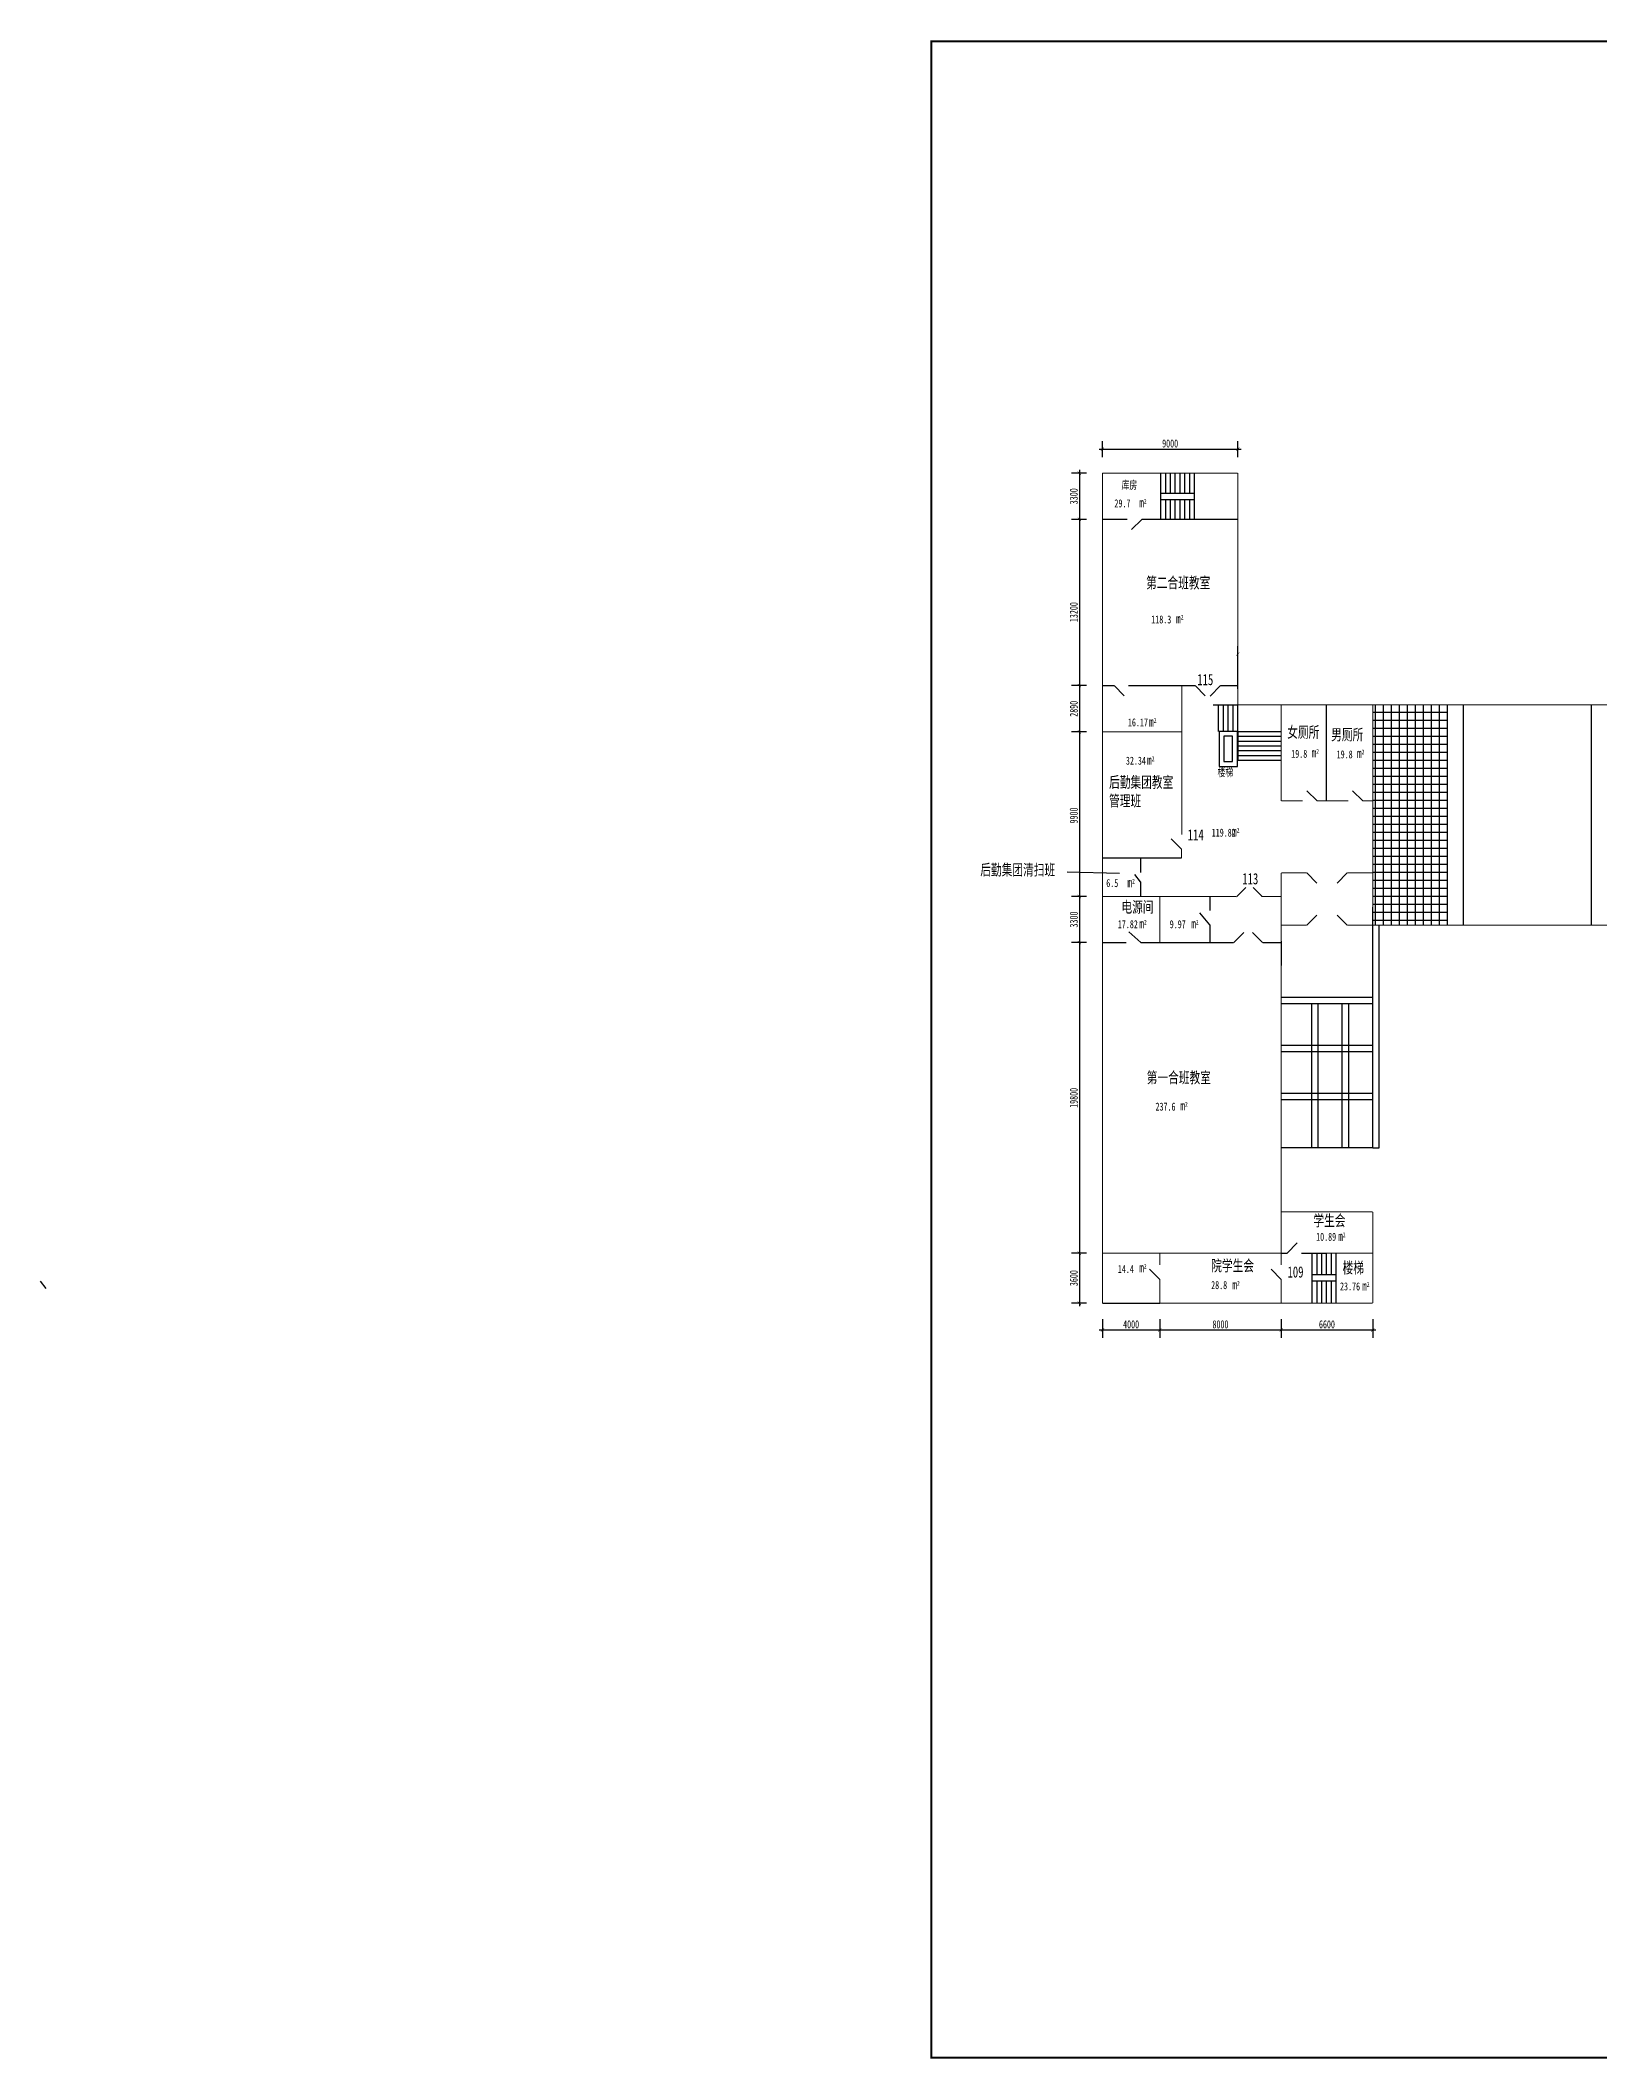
# Model space of a CAD drawing. Extents: x -141466 to 92479, y -96404 to 29716.
# Drawn here: x -141466 to -44024, y -96404 to 29716 of the extents above; entities that cross this region are included whole.
import ezdxf

# ---------------------------------------------------------------- set-up
doc = ezdxf.new("R2010")
doc.units = 0
doc.header["$LTSCALE"] = 20
doc.layers.get('0').update_dxf_attribs({"linetype": 'CONTINUOUS'})
doc.layers.get('DEFPOINTS').update_dxf_attribs({"linetype": 'CONTINUOUS'})
doc.styles.get("Standard").update_dxf_attribs({"font": '', "width": 0.7, "height": 700})
doc.styles.get('Standard').set_extended_font_data('FangSong_GB2312')

# ---------------------------------------------------------------- blocks, each defined once
blk = doc.blocks.new('1')
blk.add_line((0, 0), (900, -1))
blk = doc.blocks.new('_ARCHTICK')
at = {"color": 0, "linetype": 'ByBlock', "const_width": 0.15}
blk.add_lwpolyline([(-0.5, -0.5), (0.5, 0.5)], dxfattribs=at)

msp = doc.modelspace()

# ---------------------------------------------------------------- linework, layer by layer
at = {"color": 0, "linetype": 'ByBlock'}
for p, q in [((-75294, 4173), (-66434, 4173)), ((-75094, 3673), (-75094, 4673)), ((-66634, 3673), (-66634, 4673)), ((-76094, 2673), (-77035, 2673)), ((-76535, 2873), (-76535, -417)), ((-76094, -217), (-77035, -217)), ((-76535, -17), (-76535, -10807)), ((-66634, -10807), (-66634, -8137)), ((-76094, -10607), (-77035, -10607)), ((-76535, -10407), (-76535, -13697)), ((-76094, -13497), (-77035, -13497)), ((-76535, -13297), (-76535, -23977)), ((-76094, -23777), (-77035, -23777)), ((-76094, -23777), (-77035, -23777)), ((-76535, -23577), (-76535, -26867)), ((-76535, -26467), (-76535, -46267)), ((-76094, -26667), (-77035, -26667)), ((-63924, -26577), (-63924, -28102)), ((-76094, -46067), (-77035, -46067)), ((-76535, -45867), (-76535, -49392)), ((-76094, -49192), (-77035, -49192)), ((-75094, -50192), (-75094, -51369)), ((-71514, -50192), (-71514, -51369)), ((-63924, -50192), (-63924, -51369)), ((-63924, -50192), (-63924, -51369)), ((-58204, -50192), (-58204, -51369)), ((-75294, -50869), (-71314, -50869)), ((-71714, -50869), (-63724, -50869)), ((-64124, -50869), (-58004, -50869))]:
    msp.add_line(p, q, dxfattribs=at)
for p, q in [((-71464, 2673), (-71464, -217)), ((-71164, 2673), (-71164, 1428)), ((-70864, 2673), (-70864, 1428)), ((-70564, 2673), (-70564, 1428)), ((-70264, 2673), (-70264, 1428)), ((-69964, 2673), (-69964, 1428)), ((-69664, 2673), (-69664, 1428)), ((-69364, 2673), (-69364, -217)), ((-71464, 1428), (-69364, 1428)), ((-71464, 1028), (-69364, 1028)), ((-71164, 1028), (-71164, -217)), ((-70864, 1028), (-70864, -217)), ((-70564, 1028), (-70564, -217)), ((-70264, 1028), (-70264, -217)), ((-69964, 1028), (-69964, -217)), ((-69664, 1028), (-69664, -217)), ((-67715, -10607), (-68359, -11258)), ((-68167, -11807), (-66634, -11807)), ((-67834, -13466), (-67834, -11807)), ((-67534, -13466), (-67534, -11807)), ((-67234, -13466), (-67234, -11807)), ((-66934, -13466), (-66934, -11807)), ((-66634, -13466), (-66634, -11807)), ((-58204, -12259), (-53524, -12259)), ((-58024, -25577), (-58024, -11807)), ((-57524, -25577), (-57524, -11807)), ((-57024, -25577), (-57024, -11807)), ((-56524, -25577), (-56524, -11807)), ((-56024, -25577), (-56024, -11807)), ((-55524, -25577), (-55524, -11807)), ((-55024, -25577), (-55024, -11807)), ((-54524, -25577), (-54524, -11807)), ((-54024, -25577), (-54024, -11807)), ((-53524, -25577), (-53524, -11807)), ((-52524, -25577), (-52524, -11807)), ((-44524, -25577), (-44524, -11807)), ((-66634, -13466), (-66634, -15266)), ((-66634, -13466), (-63924, -13466)), ((-66634, -13766), (-63924, -13766)), ((-58204, -12759), (-53524, -12759)), ((-58204, -13259), (-53524, -13259)), ((-58204, -13759), (-53524, -13759)), ((-66634, -14066), (-63924, -14066)), ((-66634, -14366), (-63924, -14366)), ((-66634, -14666), (-63924, -14666)), ((-66634, -14966), (-63924, -14966)), ((-58204, -14259), (-53524, -14259)), ((-58204, -14759), (-53524, -14759)), ((-66634, -15266), (-63924, -15266)), ((-58204, -15259), (-53524, -15259)), ((-58204, -15759), (-53524, -15759)), ((-58204, -16259), (-53524, -16259)), ((-58204, -16759), (-53524, -16759)), ((-58204, -17259), (-53524, -17259)), ((-58204, -17759), (-53524, -17759)), ((-58204, -18259), (-53524, -18259)), ((-58204, -18759), (-53524, -18759)), ((-58204, -19259), (-53524, -19259)), ((-58204, -19759), (-53524, -19759)), ((-75094, -21371), (-70160, -21371)), ((-58204, -20259), (-53524, -20259)), ((-58204, -20759), (-53524, -20759)), ((-58204, -21259), (-53524, -21259)), ((-77297, -22237), (-74030, -22329)), ((-72715, -22869), (-73075, -22410)), ((-58204, -21759), (-53524, -21759)), ((-58204, -22259), (-53524, -22259)), ((-72715, -22869), (-72715, -23777)), ((-68390, -23777), (-68390, -24660)), ((-66720, -23810), (-66130, -23220)), ((-65130, -23760), (-65680, -23220)), ((-58204, -22759), (-53524, -22759)), ((-58204, -22759), (-53524, -22759)), ((-58204, -23259), (-53524, -23259)), ((-58204, -23759), (-53524, -23759)), ((-68390, -25545), (-69006, -24807)), ((-58204, -24259), (-53524, -24259)), ((-58204, -39488), (-58204, -24439)), ((-58204, -24759), (-53524, -24759)), ((-72705, -26667), (-73453, -25997)), ((-68390, -25545), (-68390, -26667)), ((-58204, -25259), (-53524, -25259)), ((-57804, -39488), (-57804, -25577)), ((-58204, -30088), (-63924, -30088)), ((-58204, -30488), (-63924, -30488)), ((-62004, -39488), (-62004, -30488)), ((-61604, -39488), (-61604, -30488)), ((-60104, -39488), (-60104, -30488)), ((-59704, -39488), (-59704, -30488)), ((-58204, -33088), (-63924, -33088)), ((-58204, -33488), (-63924, -33488)), ((-58204, -36088), (-63924, -36088)), ((-58204, -36488), (-63924, -36488)), ((-58204, -39488), (-63924, -39488)), ((-58204, -39488), (-57804, -39488)), ((-63924, -46067), (-63559, -46067)), ((-62659, -46067), (-61104, -46067)), ((-62004, -46067), (-62004, -49192)), ((-61704, -46067), (-61704, -47430)), ((-61404, -46067), (-61404, -47430)), ((-61104, -46067), (-61104, -47430)), ((-60804, -46067), (-60804, -47430)), ((-60504, -46067), (-60504, -49192)), ((-141105, -48269), (-141466, -47810)), ((-60504, -47430), (-62004, -47430)), ((-60504, -47830), (-62004, -47830)), ((-61704, -47830), (-61704, -49192)), ((-61404, -47830), (-61404, -49192)), ((-61104, -47830), (-61104, -49192)), ((-60804, -47830), (-60804, -49192)), ((-75094, -49192), (-71514, -49192))]:
    msp.add_line(p, q)
at = {"lineweight": 30}
msp.add_line((-72715, -21371), (-72715, -22291), dxfattribs=at)
for points, const_width in [([(-85781, 29656), (92419, 29656), (92419, -96344), (-85781, -96344), (-85781, 29656)], 120), ([(-75094, 2673), (-66634, 2673)], 70), ([(-75094, 2673), (-75094, -49192)], 70), ([(-66634, 2673), (-66634, 1807)], 70), ([(-66634, 1807), (-66634, 607)], 70), ([(-66634, 607), (-66634, -11807), (-38844, -11807)], 70), ([(-75094, -217), (-73543, -217)], 70), ([(-72643, -217), (-66634, -217)], 70), ([(-73467, -10607), (-69967, -10607)], 70), ([(-69967, -10607), (-69304, -10607)], 70), ([(-67715, -10607), (-66634, -10607)], 70), ([(-63924, -11807), (-63924, -17807)], 70), ([(-61104, -11807), (-61104, -17807)], 70), ([(-58204, -11807), (-58204, -25577)], 70), ([(-75094, -13497), (-70133, -13497)], 70), ([(-63924, -17807), (-62584, -17807)], 70), ([(-61684, -17807), (-59723, -17807)], 70), ([(-58823, -17807), (-58204, -17807)], 70), ([(-70160, -20824), (-70160, -20887)], 70), ([(-70160, -20887), (-70160, -21371)], 70), ([(-63924, -22304), (-63924, -25577)], 70), ([(-63924, -22304), (-62331, -22304)], 70), ([(-59798, -22304), (-58204, -22304)], 70), ([(-75094, -23777), (-66749, -23777)], 70), ([(-71514, -23777), (-71514, -26667)], 70), ([(-65160, -23777), (-63924, -23777)], 70), ([(-63924, -25577), (-63924, -46813)], 70), ([(-63924, -25577), (-62331, -25577)], 70), ([(-59798, -25577), (-58204, -25577)], 70), ([(-58204, -25577), (-38844, -25577)], 70), ([(-75094, -26667), (-73605, -26667)], 70), ([(-72705, -26667), (-66889, -26667)], 70), ([(-65089, -26667), (-63924, -26667)], 70), ([(-63924, -43492), (-60437, -43492)], 70), ([(-60437, -43492), (-59237, -43492)], 70), ([(-59237, -43492), (-58204, -43492)], 70), ([(-58204, -43492), (-58204, -49192)], 70), ([(-75094, -46067), (-63924, -46067)], 70), ([(-71514, -46067), (-71514, -46813)], 70), ([(-63559, -46067), (-63924, -46067)], 70), ([(-61104, -46067), (-62659, -46067)], 70), ([(-61104, -46067), (-58204, -46067)], 70), ([(-71514, -47713), (-71514, -49192)], 70), ([(-63924, -47713), (-63924, -49192)], 70), ([(-75094, -49192), (-58204, -49192)], 70)]:
    msp.add_lwpolyline(points, dxfattribs=dict(const_width=const_width))
for points in [[(-85781, -96344), (92419, -96344), (92419, 29656), (-85781, 29656)], [(-66659, -13466), (-67807, -13466), (-67807, -15652), (-66659, -15652)], [(-66959, -13766), (-67507, -13766), (-67507, -15352), (-66959, -15352)]]:
    msp.add_lwpolyline(points, close=True)
msp.add_lwpolyline([(-75094, -10607, 70, 70, 0), (-74367, -10607, 70, 70, 0)], format="xyseb")
at = {"lineweight": 30, "const_width": 70}
msp.add_lwpolyline([(-70133, -10607), (-70133, -19924)], dxfattribs=at)
at = {"color": 0, "linetype": 'ByBlock', "const_width": 30}
msp.add_lwpolyline([(-76435, -26767), (-76635, -26567)], dxfattribs=at)
at = {"layer": 'DEFPOINTS', "color": 0, "linetype": 'ByBlock'}
for p in [(-66634, 4173), (-75094, 2673), (-75094, 2673), (-66634, 2673), (-76535, -217), (-75094, -217), (-75094, -217), (-76535, -10607), (-75094, -11807), (-75094, -11807), (-66634, -11807), (-63924, -11807), (-63924, -11807), (-61104, -11807), (-61104, -11807), (-58204, -11807), (-58204, -11807), (-58204, -11807), (-45224, -11807), (-45224, -11807), (-45224, -11807), (-45224, -11807), (-76535, -13497), (-75094, -13497), (-75094, -13497), (-75094, -20887), (-75094, -20887), (-76535, -23777), (-76535, -23777), (-75094, -23777), (-75094, -23777), (-63924, -25577), (-54744, -25577), (-54744, -25577), (-45564, -25577), (-45564, -25577), (-76535, -26667), (-75094, -26667), (-75094, -26667), (-76535, -46067), (-75094, -46067), (-75094, -46067), (-61104, -46067), (-61104, -46067), (-76535, -49192), (-75094, -49192), (-75094, -49192), (-71514, -49192), (-71514, -49192), (-63924, -49192), (-63924, -49192), (-63924, -49192), (-58204, -49192), (-58204, -49192), (-71514, -50869), (-63924, -50869), (-58204, -50869)]:
    msp.add_point(p, dxfattribs=at)

# ---------------------------------------------------------------- block references
at = {"color": 0, "linetype": 'ByBlock', "xscale": 200, "yscale": 200, "zscale": 200}
for p, rotation in [((-75094, 4173), 180), ((-76535, 2673), 90), ((-76535, -217), 90), ((-76535, -217), 270), ((-66634, -8637), 180), ((-76535, -10607), 270), ((-76535, -10607), 90), ((-76535, -13497), 90), ((-76535, -13497), 270), ((-76535, -23777), 90), ((-76535, -23777), 270), ((-76535, -23777), 90), ((-76535, -23777), 270), ((-76535, -26667), 270), ((-76535, -46067), 270), ((-76535, -46067), 90), ((-76535, -49192), 270), ((-75094, -50869), 180), ((-71514, -50869), 180), ((-63924, -50869), 180), ((-63924, -50869), 180)]:
    msp.add_blockref('_ARCHTICK', p, dxfattribs=dict(at, rotation=rotation))
for p in [(-66634, 4173), (-71514, -50869), (-63924, -50869), (-58204, -50869)]:
    msp.add_blockref('_ARCHTICK', p, dxfattribs=at)
for p, rotation in [((-73280, -853), 45), ((-74367, -10607), 315), ((-69304, -10607), 315), ((-61684, -17807), 135), ((-58823, -17807), 135), ((-70160, -20824), 135), ((-62331, -22304), 315), ((-62331, -25577), 45), ((-66889, -26667), 45), ((-65089, -26667), 135), ((-63559, -46067), 45), ((-71514, -47713), 135), ((-63924, -47713), 135)]:
    msp.add_blockref('1', p, dxfattribs=dict(rotation=rotation))
at = {"xscale": -1}
for p, rotation in [((-59798, -22304), 45.00000000000009), ((-59798, -25577), 315.0000000000001)]:
    msp.add_blockref('1', p, dxfattribs=dict(at, rotation=rotation))

# ---------------------------------------------------------------- texts
at = {"color": 0, "linetype": 'ByBlock', "char_height": 500, "attachment_point": 5}
for s, insert in [('9000', (-70864, 4523)), ('4000', (-73304, -50519)), ('8000', (-67719, -50519)), ('6600', (-61064, -50519))]:
    msp.add_mtext(s, dxfattribs=dict(at, insert=insert))
at = {"color": 0, "linetype": 'ByBlock', "char_height": 500, "attachment_point": 5, "rotation": 90}
for s, insert in [('3300', (-76885, 1228)), ('13200', (-76885, -6012)), ('\\A1;2890', (-76885, -12052)), ('9900', (-76885, -18722)), ('3300', (-76885, -25222)), ('\\A1;19800', (-76885, -36367)), ('3600', (-76885, -47630))]:
    msp.add_mtext(s, dxfattribs=dict(at, insert=insert))
at = {"attachment_point": 1}
for s, insert, char_height, width in [('库房', (-73899, 2179), 500, 4754.14), ('29.7', (-74346, 1035), 500, 1202.85), ('m', (-72794, 1139), 600, 545.7), ('2', (-72505, 1069), 300, 237.54), ('第二合班教室', (-72366, -3824), 700, 4754.14), ('118.3', (-72043, -6218), 500, 1202.85), ('m', (-70491, -6113), 600, 545.7), ('2', (-70202, -6183), 300, 237.54), ('115', (-69169, -9877), 700, 1453.79), ('16.17', (-73502, -12652), 500, 1389.01), ('m', (-72177, -12563), 600, 545.7), ('2', (-71888, -12634), 300, 237.54), ('女厕所', (-63549, -13158), 700, 2123.05), ('男厕所', (-60802, -13316), 700, 1947.48), ('32.34', (-73628, -15044), 500, 1389.01), ('m', (-72303, -14955), 600, 545.7), ('2', (-72015, -15026), 300, 237.54), ('19.8', (-63296, -14614), 500, 1559.55), ('m', (-62024, -14490), 600, 545.7), ('2', (-61735, -14561), 300, 237.54), ('19.8', (-60457, -14651), 500, 1559.55), ('m', (-59184, -14528), 600, 545.7), ('2', (-58895, -14598), 300, 237.54), ('后勤集团教室管理班', (-74679, -16285), 700, 4121.28), ('楼梯', (-67905, -15774), 500, 1832.92), ('114', (-69764, -19579), 700, 1345.99), ('119.82', (-68266, -19542), 500, 1559.55), ('m', (-66994, -19419), 600, 545.7), ('2', (-66705, -19489), 300, 237.54), ('后勤集团清扫班', (-82729, -21763), 700, 12062.04), ('6.5', (-74856, -22693), 500, 1389.01), ('2', (-73243, -22674), 300, 237.54), ('113', (-66357, -22323), 700, 1345.99), ('m', (-73532, -22603), 600, 545.7), ('电源间', (-73906, -24089), 700, 12062.04), ('17.82', (-74132, -25264), 500, 1317.41), ('m', (-72787, -25171), 600, 545.7), ('2', (-72498, -25241), 300, 237.54), ('9.97', (-70890, -25264), 500, 1317.41), ('m', (-69545, -25171), 600, 545.7), ('2', (-69256, -25241), 300, 237.54), ('第一合班教室', (-72327, -34744), 700, 4754.14), ('237.6', (-71780, -36662), 500, 1202.85), ('m', (-70223, -36546), 600, 545.7), ('2', (-69934, -36617), 300, 237.54), ('学生会', (-61910, -43681), 700, 2237.61), ('10.89', (-61742, -44798), 500, 1088.3), ('m', (-60360, -44708), 600, 545.7), ('2', (-60071, -44778), 300, 237.54), ('院学生会', (-68296, -46498), 700, 4008.04), ('楼梯', (-60088, -46629), 700, 1872.72), ('14.4', (-74131, -46807), 500, 1890.2), ('m', (-72794, -46667), 600, 545.7), ('2', (-72505, -46737), 300, 237.54), ('28.8', (-68301, -47813), 500, 1431.97), ('m', (-66974, -47738), 600, 545.7), ('2', (-66685, -47808), 300, 237.54), ('109', (-63531, -46895), 700, 1345.99), ('23.76', (-60247, -47896), 500, 1088.3), ('2', (-58576, -47877), 300, 237.54), ('m', (-58865, -47807), 600, 545.7)]:
    msp.add_mtext(s, dxfattribs=dict(at, insert=insert, char_height=char_height, width=width))

doc.saveas('drawing.dxf')
